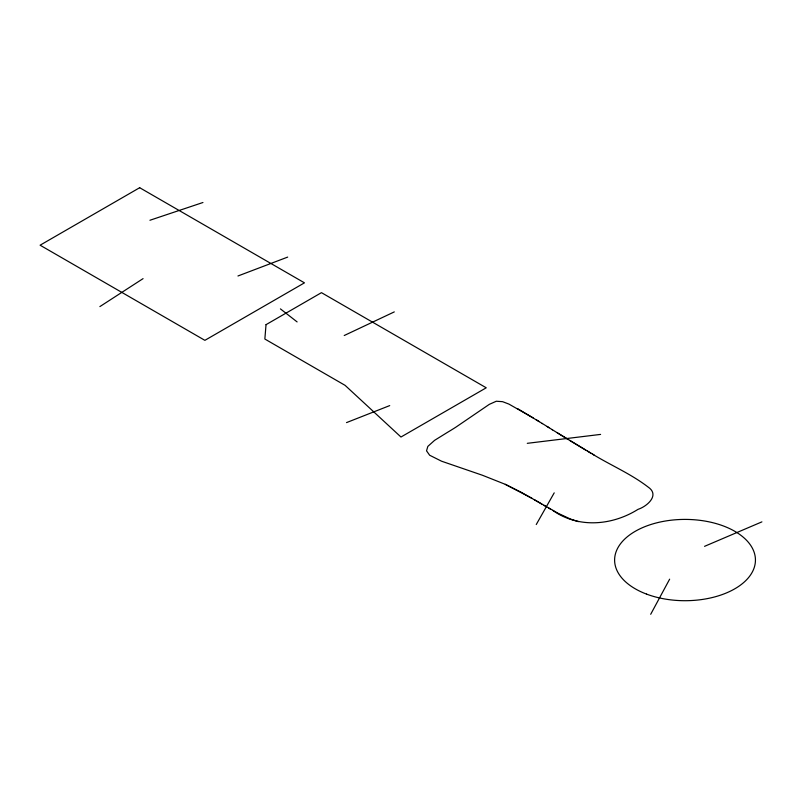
<?xml version="1.0" encoding="UTF-8"?>
<svg xmlns="http://www.w3.org/2000/svg" width="802" height="802" viewBox="0 0 802 802"><rect width="100%" height="100%" fill="white"/><g stroke="black" fill="none" stroke-linecap="round" stroke-linejoin="round"><path stroke-width="1.2" d="M650.693 614.292L669.64 579.164M536.257 524.528L554.212 492.849M99.879 306.595L143.067 278.635M344.228 335.517L394.293 311.898M704.547 546.342L761.9 521.871M346.514 422.604L389.712 405.601M237.953 275.988L287.687 257.091M149.934 220.259L202.946 202.505M527.285 443.326L600.598 434.403M552.718 510.363C578.312 528.568 612.207 525.551 638.051 509.34C646.983 506.443 660.176 495.135 648.096 487.035C630.973 473.872 610.853 465.35 592.488 454.112M578.422 521.651L570.493 519.064L558.142 513.31L521.18 492.258L505.28 484.328L482.453 475.265L441.581 461.21L429.651 455.235L426.534 450.834L427.837 446.403L434.594 440.338L447.536 432.318A334.655 193.212 0 0 0 455.857 427.175L489.31 404.358L496.288 401.241L502.573 401.672L508.869 404.068L533.14 417.862M505.28 484.328L531.947 498.303M517.4 408.529L542.483 423.616M548.498 507.967L550.613 509.18M594.172 455.095L557.22 432.759M544.017 505.37L546.352 506.724M590.793 453.13L587.385 451.125M534.423 499.736L541.661 503.987M585.661 450.102L570.042 440.669M536.167 419.717L539.285 421.641M568.307 439.606L552.077 429.571M542.172 423.426L549.109 427.727M547.054 426.453L552.518 429.842M280.419 308.88L297.111 321.913M266.023 324.67L264.861 339.035L345.101 385.361L400.97 437.02L486.243 387.797L321.462 292.66L266.023 324.67M139.678 187.708L40.1 245.201L204.881 340.339L304.459 282.845L139.678 187.708M646.522 594.092A70.416 40.651 0 0 0 755.334 562.292A70.416 40.651 0 0 0 653.229 523.786A70.416 40.651 0 0 0 646.522 594.092"/></g></svg>
